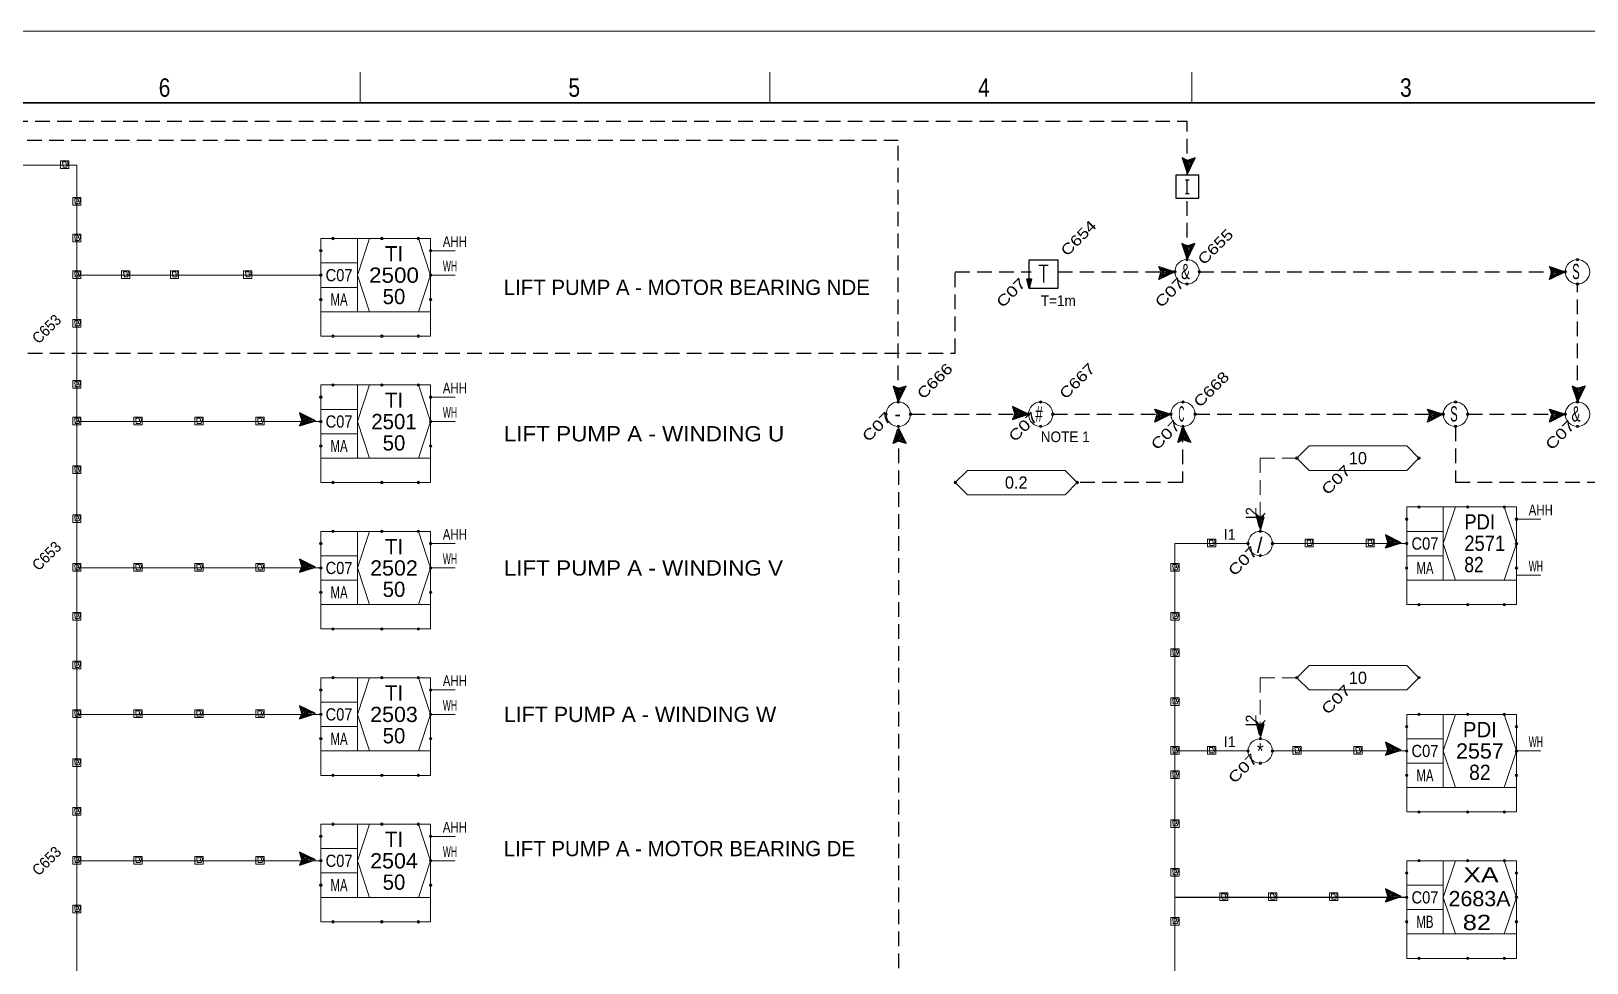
# Model space of a CAD drawing. Header units: millimetres. Extents: x 0 to 841, y 0 to 594.
# Drawn here: x 432.5 to 687.5, y 441.3 to 594 of the extents above; entities that cross this region are included whole.
import ezdxf
from ezdxf.enums import TextEntityAlignment as Align

# ---------------------------------------------------------------- set-up
doc = ezdxf.new("R2010")
doc.units = ezdxf.units.MM
doc.header["$LTSCALE"] = 0.8
doc.header["$PDMODE"] = 32
doc.header["$PDSIZE"] = 0.4
doc.linetypes.add('LONG_DASHED', pattern=[7.5, 6, -1.5])
doc.linetypes.add('MEDIUM_DASHED', pattern=[4.5, 3, -1.5])
for name, color, linetype, lineweight in [('1', 7, 'Continuous', 13), ('12', 7, 'Continuous', 35), ('14', 7, 'MEDIUM_DASHED', 25), ('24', 7, 'Continuous', 25), ('46', 7, 'Continuous', 13), ('48', 7, 'Continuous', 13), ('50', 7, 'Continuous', 35), ('9', 7, 'Continuous', 13)]:
    doc.layers.add(name, color=color, linetype=linetype, lineweight=lineweight)
doc.layers.add('34', color=7, linetype='Continuous')
doc.layers.add('45', color=7, linetype='Continuous')

msp = doc.modelspace()

# ---------------------------------------------------------------- hatches: boundary and pattern name
at = {"layer": '24'}
msp.add_hatch(color=256, dxfattribs=at).paths.add_polyline_path([(596.1094, 551.8291), (595.7189, 553.3921), (596.4992, 553.3921)])

# ---------------------------------------------------------------- linework, layer by layer
at = {"layer": '1'}
for p, q in [((486.4551, 587.2614), (486.4551, 582.2276)), ((553.6134, 587.2614), (553.6134, 582.2276)), ((622.7764, 587.2614), (622.7764, 582.2276)), ((302, 572), (440, 572)), ((480, 554), (440, 554)), ((480, 530), (440, 530)), ((636, 510), (658, 510)), ((480, 506), (440, 506)), ((480, 482), (440, 482)), ((632, 476), (620, 476)), ((636, 476), (658, 476)), ((480, 458), (440, 458))]:
    msp.add_line(p, q, dxfattribs=at)
at = {"layer": '1', "lineweight": 25}
msp.add_line((658, 452), (620, 452), dxfattribs=at)
at = {"layer": '1', "lineweight": 35}
msp.add_lwpolyline([(829.263, 112.0142), (829.263, 582.2276), (10.3331, 582.2276), (10.3331, 10.3819)], dxfattribs=at)
at = {"layer": '1'}
for points in [[(437.9843, 572.0157), (438.2992, 572.0945), (438.2205, 572.5669), (437.6693, 572.5669), (437.748, 571.7008), (438.378, 571.7008), (438.6142, 572.3307), (438.378, 572.7244), (437.5118, 572.7244), (437.3543, 572.7244), (437.3543, 571.4646), (438.6929, 571.4646), (438.6929, 572.7244), (438.2205, 572.7244)], [(440, 572), (440, 440), (440, 284), (440, 140), (440, 120), (440, 46), (440, 20), (440, 16), (620, 16), (620, 116)], [(439.9843, 566.0157), (440.2992, 566.0945), (440.2205, 566.5669), (439.6693, 566.5669), (439.748, 565.7008), (440.378, 565.7008), (440.6142, 566.3307), (440.378, 566.7244), (439.5118, 566.7244), (439.3543, 566.7244), (439.3543, 565.4646), (440.6929, 565.4646), (440.6929, 566.7244), (440.2205, 566.7244)], [(439.9843, 560.0157), (440.2992, 560.0945), (440.2205, 560.5669), (439.6693, 560.5669), (439.748, 559.7008), (440.378, 559.7008), (440.6142, 560.3307), (440.378, 560.7244), (439.5118, 560.7244), (439.3543, 560.7244), (439.3543, 559.4646), (440.6929, 559.4646), (440.6929, 560.7244), (440.2205, 560.7244)], [(439.9843, 554.0157), (440.2992, 554.0945), (440.2205, 554.5669), (439.6693, 554.5669), (439.748, 553.7008), (440.378, 553.7008), (440.6142, 554.3307), (440.378, 554.7244), (439.5118, 554.7244), (439.3543, 554.7244), (439.3543, 553.4646), (440.6929, 553.4646), (440.6929, 554.7244), (440.2205, 554.7244)], [(447.9843, 554.0157), (448.2992, 554.0945), (448.2205, 554.5669), (447.6693, 554.5669), (447.748, 553.7008), (448.378, 553.7008), (448.6142, 554.3307), (448.378, 554.7244), (447.5118, 554.7244), (447.3543, 554.7244), (447.3543, 553.4646), (448.6929, 553.4646), (448.6929, 554.7244), (448.2205, 554.7244)], [(455.9843, 554.0157), (456.2992, 554.0945), (456.2205, 554.5669), (455.6693, 554.5669), (455.748, 553.7008), (456.378, 553.7008), (456.6142, 554.3307), (456.378, 554.7244), (455.5118, 554.7244), (455.3543, 554.7244), (455.3543, 553.4646), (456.6929, 553.4646), (456.6929, 554.7244), (456.2205, 554.7244)], [(467.9843, 554.0157), (468.2992, 554.0945), (468.2205, 554.5669), (467.6693, 554.5669), (467.748, 553.7008), (468.378, 553.7008), (468.6142, 554.3307), (468.378, 554.7244), (467.5118, 554.7244), (467.3543, 554.7244), (467.3543, 553.4646), (468.6929, 553.4646), (468.6929, 554.7244), (468.2205, 554.7244)], [(439.9843, 546.0157), (440.2992, 546.0945), (440.2205, 546.5669), (439.6693, 546.5669), (439.748, 545.7008), (440.378, 545.7008), (440.6142, 546.3307), (440.378, 546.7244), (439.5118, 546.7244), (439.3543, 546.7244), (439.3543, 545.4646), (440.6929, 545.4646), (440.6929, 546.7244), (440.2205, 546.7244)], [(439.9843, 536.0157), (440.2992, 536.0945), (440.2205, 536.5669), (439.6693, 536.5669), (439.748, 535.7008), (440.378, 535.7008), (440.6142, 536.3307), (440.378, 536.7244), (439.5118, 536.7244), (439.3543, 536.7244), (439.3543, 535.4646), (440.6929, 535.4646), (440.6929, 536.7244), (440.2205, 536.7244)], [(439.9843, 530.0157), (440.2992, 530.0945), (440.2205, 530.5669), (439.6693, 530.5669), (439.748, 529.7008), (440.378, 529.7008), (440.6142, 530.3307), (440.378, 530.7244), (439.5118, 530.7244), (439.3543, 530.7244), (439.3543, 529.4646), (440.6929, 529.4646), (440.6929, 530.7244), (440.2205, 530.7244)], [(449.9843, 530.0157), (450.2992, 530.0945), (450.2205, 530.5669), (449.6693, 530.5669), (449.748, 529.7008), (450.378, 529.7008), (450.6142, 530.3307), (450.378, 530.7244), (449.5118, 530.7244), (449.3543, 530.7244), (449.3543, 529.4646), (450.6929, 529.4646), (450.6929, 530.7244), (450.2205, 530.7244)], [(459.9843, 530.0157), (460.2992, 530.0945), (460.2205, 530.5669), (459.6693, 530.5669), (459.748, 529.7008), (460.378, 529.7008), (460.6142, 530.3307), (460.378, 530.7244), (459.5118, 530.7244), (459.3543, 530.7244), (459.3543, 529.4646), (460.6929, 529.4646), (460.6929, 530.7244), (460.2205, 530.7244)], [(469.9843, 530.0157), (470.2992, 530.0945), (470.2205, 530.5669), (469.6693, 530.5669), (469.748, 529.7008), (470.378, 529.7008), (470.6142, 530.3307), (470.378, 530.7244), (469.5118, 530.7244), (469.3543, 530.7244), (469.3543, 529.4646), (470.6929, 529.4646), (470.6929, 530.7244), (470.2205, 530.7244)], [(439.9843, 522.0157), (440.2992, 522.0945), (440.2205, 522.5669), (439.6693, 522.5669), (439.748, 521.7008), (440.378, 521.7008), (440.6142, 522.3307), (440.378, 522.7244), (439.5118, 522.7244), (439.3543, 522.7244), (439.3543, 521.4646), (440.6929, 521.4646), (440.6929, 522.7244), (440.2205, 522.7244)], [(439.9843, 514.0157), (440.2992, 514.0945), (440.2205, 514.5669), (439.6693, 514.5669), (439.748, 513.7008), (440.378, 513.7008), (440.6142, 514.3307), (440.378, 514.7244), (439.5118, 514.7244), (439.3543, 514.7244), (439.3543, 513.4646), (440.6929, 513.4646), (440.6929, 514.7244), (440.2205, 514.7244)], [(625.9843, 510.0157), (626.2992, 510.0945), (626.2205, 510.5669), (625.6693, 510.5669), (625.748, 509.7008), (626.378, 509.7008), (626.6142, 510.3307), (626.378, 510.7244), (625.5118, 510.7244), (625.3543, 510.7244), (625.3543, 509.4646), (626.6929, 509.4646), (626.6929, 510.7244), (626.2205, 510.7244)], [(641.9843, 510.0157), (642.2992, 510.0945), (642.2205, 510.5669), (641.6693, 510.5669), (641.748, 509.7008), (642.378, 509.7008), (642.6142, 510.3307), (642.378, 510.7244), (641.5118, 510.7244), (641.3543, 510.7244), (641.3543, 509.4646), (642.6929, 509.4646), (642.6929, 510.7244), (642.2205, 510.7244)], [(651.9843, 510.0157), (652.2992, 510.0945), (652.2205, 510.5669), (651.6693, 510.5669), (651.748, 509.7008), (652.378, 509.7008), (652.6142, 510.3307), (652.378, 510.7244), (651.5118, 510.7244), (651.3543, 510.7244), (651.3543, 509.4646), (652.6929, 509.4646), (652.6929, 510.7244), (652.2205, 510.7244)], [(620, 116), (620, 244), (620, 510), (632, 510)], [(620, 116), (620, 244), (620, 510), (632, 510)], [(439.9843, 506.0157), (440.2992, 506.0945), (440.2205, 506.5669), (439.6693, 506.5669), (439.748, 505.7008), (440.378, 505.7008), (440.6142, 506.3307), (440.378, 506.7244), (439.5118, 506.7244), (439.3543, 506.7244), (439.3543, 505.4646), (440.6929, 505.4646), (440.6929, 506.7244), (440.2205, 506.7244)], [(449.9843, 506.0157), (450.2992, 506.0945), (450.2205, 506.5669), (449.6693, 506.5669), (449.748, 505.7008), (450.378, 505.7008), (450.6142, 506.3307), (450.378, 506.7244), (449.5118, 506.7244), (449.3543, 506.7244), (449.3543, 505.4646), (450.6929, 505.4646), (450.6929, 506.7244), (450.2205, 506.7244)], [(459.9843, 506.0157), (460.2992, 506.0945), (460.2205, 506.5669), (459.6693, 506.5669), (459.748, 505.7008), (460.378, 505.7008), (460.6142, 506.3307), (460.378, 506.7244), (459.5118, 506.7244), (459.3543, 506.7244), (459.3543, 505.4646), (460.6929, 505.4646), (460.6929, 506.7244), (460.2205, 506.7244)], [(469.9843, 506.0157), (470.2992, 506.0945), (470.2205, 506.5669), (469.6693, 506.5669), (469.748, 505.7008), (470.378, 505.7008), (470.6142, 506.3307), (470.378, 506.7244), (469.5118, 506.7244), (469.3543, 506.7244), (469.3543, 505.4646), (470.6929, 505.4646), (470.6929, 506.7244), (470.2205, 506.7244)], [(619.9843, 506.0157), (620.2992, 506.0945), (620.2205, 506.5669), (619.6693, 506.5669), (619.748, 505.7008), (620.378, 505.7008), (620.6142, 506.3307), (620.378, 506.7244), (619.5118, 506.7244), (619.3543, 506.7244), (619.3543, 505.4646), (620.6929, 505.4646), (620.6929, 506.7244), (620.2205, 506.7244)], [(439.9843, 498.0157), (440.2992, 498.0945), (440.2205, 498.5669), (439.6693, 498.5669), (439.748, 497.7008), (440.378, 497.7008), (440.6142, 498.3307), (440.378, 498.7244), (439.5118, 498.7244), (439.3543, 498.7244), (439.3543, 497.4646), (440.6929, 497.4646), (440.6929, 498.7244), (440.2205, 498.7244)], [(619.9843, 498.0157), (620.2992, 498.0945), (620.2205, 498.5669), (619.6693, 498.5669), (619.748, 497.7008), (620.378, 497.7008), (620.6142, 498.3307), (620.378, 498.7244), (619.5118, 498.7244), (619.3543, 498.7244), (619.3543, 497.4646), (620.6929, 497.4646), (620.6929, 498.7244), (620.2205, 498.7244)], [(619.9843, 492.0157), (620.2992, 492.0945), (620.2205, 492.5669), (619.6693, 492.5669), (619.748, 491.7008), (620.378, 491.7008), (620.6142, 492.3307), (620.378, 492.7244), (619.5118, 492.7244), (619.3543, 492.7244), (619.3543, 491.4646), (620.6929, 491.4646), (620.6929, 492.7244), (620.2205, 492.7244)], [(439.9843, 490.0157), (440.2992, 490.0945), (440.2205, 490.5669), (439.6693, 490.5669), (439.748, 489.7008), (440.378, 489.7008), (440.6142, 490.3307), (440.378, 490.7244), (439.5118, 490.7244), (439.3543, 490.7244), (439.3543, 489.4646), (440.6929, 489.4646), (440.6929, 490.7244), (440.2205, 490.7244)], [(619.9843, 484.0157), (620.2992, 484.0945), (620.2205, 484.5669), (619.6693, 484.5669), (619.748, 483.7008), (620.378, 483.7008), (620.6142, 484.3307), (620.378, 484.7244), (619.5118, 484.7244), (619.3543, 484.7244), (619.3543, 483.4646), (620.6929, 483.4646), (620.6929, 484.7244), (620.2205, 484.7244)], [(439.9843, 482.0157), (440.2992, 482.0945), (440.2205, 482.5669), (439.6693, 482.5669), (439.748, 481.7008), (440.378, 481.7008), (440.6142, 482.3307), (440.378, 482.7244), (439.5118, 482.7244), (439.3543, 482.7244), (439.3543, 481.4646), (440.6929, 481.4646), (440.6929, 482.7244), (440.2205, 482.7244)], [(449.9843, 482.0157), (450.2992, 482.0945), (450.2205, 482.5669), (449.6693, 482.5669), (449.748, 481.7008), (450.378, 481.7008), (450.6142, 482.3307), (450.378, 482.7244), (449.5118, 482.7244), (449.3543, 482.7244), (449.3543, 481.4646), (450.6929, 481.4646), (450.6929, 482.7244), (450.2205, 482.7244)], [(459.9843, 482.0157), (460.2992, 482.0945), (460.2205, 482.5669), (459.6693, 482.5669), (459.748, 481.7008), (460.378, 481.7008), (460.6142, 482.3307), (460.378, 482.7244), (459.5118, 482.7244), (459.3543, 482.7244), (459.3543, 481.4646), (460.6929, 481.4646), (460.6929, 482.7244), (460.2205, 482.7244)], [(469.9843, 482.0157), (470.2992, 482.0945), (470.2205, 482.5669), (469.6693, 482.5669), (469.748, 481.7008), (470.378, 481.7008), (470.6142, 482.3307), (470.378, 482.7244), (469.5118, 482.7244), (469.3543, 482.7244), (469.3543, 481.4646), (470.6929, 481.4646), (470.6929, 482.7244), (470.2205, 482.7244)], [(439.9843, 474.0157), (440.2992, 474.0945), (440.2205, 474.5669), (439.6693, 474.5669), (439.748, 473.7008), (440.378, 473.7008), (440.6142, 474.3307), (440.378, 474.7244), (439.5118, 474.7244), (439.3543, 474.7244), (439.3543, 473.4646), (440.6929, 473.4646), (440.6929, 474.7244), (440.2205, 474.7244)], [(619.9843, 476.0157), (620.2992, 476.0945), (620.2205, 476.5669), (619.6693, 476.5669), (619.748, 475.7008), (620.378, 475.7008), (620.6142, 476.3307), (620.378, 476.7244), (619.5118, 476.7244), (619.3543, 476.7244), (619.3543, 475.4646), (620.6929, 475.4646), (620.6929, 476.7244), (620.2205, 476.7244)], [(625.9843, 476.0157), (626.2992, 476.0945), (626.2205, 476.5669), (625.6693, 476.5669), (625.748, 475.7008), (626.378, 475.7008), (626.6142, 476.3307), (626.378, 476.7244), (625.5118, 476.7244), (625.3543, 476.7244), (625.3543, 475.4646), (626.6929, 475.4646), (626.6929, 476.7244), (626.2205, 476.7244)], [(639.9843, 476.0157), (640.2992, 476.0945), (640.2205, 476.5669), (639.6693, 476.5669), (639.748, 475.7008), (640.378, 475.7008), (640.6142, 476.3307), (640.378, 476.7244), (639.5118, 476.7244), (639.3543, 476.7244), (639.3543, 475.4646), (640.6929, 475.4646), (640.6929, 476.7244), (640.2205, 476.7244)], [(649.9843, 476.0157), (650.2992, 476.0945), (650.2205, 476.5669), (649.6693, 476.5669), (649.748, 475.7008), (650.378, 475.7008), (650.6142, 476.3307), (650.378, 476.7244), (649.5118, 476.7244), (649.3543, 476.7244), (649.3543, 475.4646), (650.6929, 475.4646), (650.6929, 476.7244), (650.2205, 476.7244)], [(619.9843, 472.0157), (620.2992, 472.0945), (620.2205, 472.5669), (619.6693, 472.5669), (619.748, 471.7008), (620.378, 471.7008), (620.6142, 472.3307), (620.378, 472.7244), (619.5118, 472.7244), (619.3543, 472.7244), (619.3543, 471.4646), (620.6929, 471.4646), (620.6929, 472.7244), (620.2205, 472.7244)], [(439.9843, 466.0157), (440.2992, 466.0945), (440.2205, 466.5669), (439.6693, 466.5669), (439.748, 465.7008), (440.378, 465.7008), (440.6142, 466.3307), (440.378, 466.7244), (439.5118, 466.7244), (439.3543, 466.7244), (439.3543, 465.4646), (440.6929, 465.4646), (440.6929, 466.7244), (440.2205, 466.7244)], [(619.9843, 464.0157), (620.2992, 464.0945), (620.2205, 464.5669), (619.6693, 464.5669), (619.748, 463.7008), (620.378, 463.7008), (620.6142, 464.3307), (620.378, 464.7244), (619.5118, 464.7244), (619.3543, 464.7244), (619.3543, 463.4646), (620.6929, 463.4646), (620.6929, 464.7244), (620.2205, 464.7244)], [(439.9843, 458.0157), (440.2992, 458.0945), (440.2205, 458.5669), (439.6693, 458.5669), (439.748, 457.7008), (440.378, 457.7008), (440.6142, 458.3307), (440.378, 458.7244), (439.5118, 458.7244), (439.3543, 458.7244), (439.3543, 457.4646), (440.6929, 457.4646), (440.6929, 458.7244), (440.2205, 458.7244)], [(449.9843, 458.0157), (450.2992, 458.0945), (450.2205, 458.5669), (449.6693, 458.5669), (449.748, 457.7008), (450.378, 457.7008), (450.6142, 458.3307), (450.378, 458.7244), (449.5118, 458.7244), (449.3543, 458.7244), (449.3543, 457.4646), (450.6929, 457.4646), (450.6929, 458.7244), (450.2205, 458.7244)], [(459.9843, 458.0157), (460.2992, 458.0945), (460.2205, 458.5669), (459.6693, 458.5669), (459.748, 457.7008), (460.378, 457.7008), (460.6142, 458.3307), (460.378, 458.7244), (459.5118, 458.7244), (459.3543, 458.7244), (459.3543, 457.4646), (460.6929, 457.4646), (460.6929, 458.7244), (460.2205, 458.7244)], [(469.9843, 458.0157), (470.2992, 458.0945), (470.2205, 458.5669), (469.6693, 458.5669), (469.748, 457.7008), (470.378, 457.7008), (470.6142, 458.3307), (470.378, 458.7244), (469.5118, 458.7244), (469.3543, 458.7244), (469.3543, 457.4646), (470.6929, 457.4646), (470.6929, 458.7244), (470.2205, 458.7244)], [(619.9843, 456.0157), (620.2992, 456.0945), (620.2205, 456.5669), (619.6693, 456.5669), (619.748, 455.7008), (620.378, 455.7008), (620.6142, 456.3307), (620.378, 456.7244), (619.5118, 456.7244), (619.3543, 456.7244), (619.3543, 455.4646), (620.6929, 455.4646), (620.6929, 456.7244), (620.2205, 456.7244)], [(627.9843, 452.0157), (628.2992, 452.0945), (628.2205, 452.5669), (627.6693, 452.5669), (627.748, 451.7008), (628.378, 451.7008), (628.6142, 452.3307), (628.378, 452.7244), (627.5118, 452.7244), (627.3543, 452.7244), (627.3543, 451.4646), (628.6929, 451.4646), (628.6929, 452.7244), (628.2205, 452.7244)], [(635.9843, 452.0157), (636.2992, 452.0945), (636.2205, 452.5669), (635.6693, 452.5669), (635.748, 451.7008), (636.378, 451.7008), (636.6142, 452.3307), (636.378, 452.7244), (635.5118, 452.7244), (635.3543, 452.7244), (635.3543, 451.4646), (636.6929, 451.4646), (636.6929, 452.7244), (636.2205, 452.7244)], [(645.9843, 452.0157), (646.2992, 452.0945), (646.2205, 452.5669), (645.6693, 452.5669), (645.748, 451.7008), (646.378, 451.7008), (646.6142, 452.3307), (646.378, 452.7244), (645.5118, 452.7244), (645.3543, 452.7244), (645.3543, 451.4646), (646.6929, 451.4646), (646.6929, 452.7244), (646.2205, 452.7244)], [(439.9843, 450.0157), (440.2992, 450.0945), (440.2205, 450.5669), (439.6693, 450.5669), (439.748, 449.7008), (440.378, 449.7008), (440.6142, 450.3307), (440.378, 450.7244), (439.5118, 450.7244), (439.3543, 450.7244), (439.3543, 449.4646), (440.6929, 449.4646), (440.6929, 450.7244), (440.2205, 450.7244)], [(619.9843, 448.0157), (620.2992, 448.0945), (620.2205, 448.5669), (619.6693, 448.5669), (619.748, 447.7008), (620.378, 447.7008), (620.6142, 448.3307), (620.378, 448.7244), (619.5118, 448.7244), (619.3543, 448.7244), (619.3543, 447.4646), (620.6929, 447.4646), (620.6929, 448.7244), (620.2205, 448.7244)]]:
    msp.add_lwpolyline(points, dxfattribs=at)
at = {"layer": '1', "linetype": 'LONG_DASHED', "lineweight": 25}
for points in [[(622.063, 570.5921), (623.3386, 573.2063), (622.0787, 572.8126), (621.2126, 573.2063), (622, 570.7654), (623.0236, 572.9701), (622.0787, 572.5764), (621.4488, 572.9701), (622, 571.2378), (622.7087, 572.6551), (622.1575, 572.3402), (621.685, 572.6551), (622, 571.8677), (622.0787, 571.7102), (622.315, 572.1827), (622.1575, 572.1827), (622.0787, 572.0252), (621.9213, 572.2614)], [(622, 556.5472), (623.2756, 559.1614), (622.0157, 558.7677), (621.1496, 559.1614), (621.937, 556.7205), (622.9606, 558.9252), (622.0157, 558.5315), (621.3858, 558.9252), (621.937, 557.1929), (622.6457, 558.6102), (622.0945, 558.2953), (621.622, 558.6102), (621.937, 557.8228), (622.0157, 557.6654), (622.252, 558.1378), (622.0945, 558.1378), (622.0157, 557.9803), (621.8583, 558.2165)], [(620, 554.5472), (617.3858, 553.2717), (617.7795, 554.5315), (617.3858, 555.3976), (619.8268, 554.6102), (617.622, 553.5866), (618.0157, 554.5315), (617.622, 555.1614), (619.3543, 554.6102), (617.937, 553.9016), (618.252, 554.4528), (617.937, 554.9252), (618.7244, 554.6102), (618.8819, 554.5315), (618.4094, 554.2953), (618.4094, 554.4528), (618.5669, 554.5315), (618.3307, 554.689)], [(684, 554.5472), (681.3858, 553.2717), (681.7795, 554.5315), (681.3858, 555.3976), (683.8268, 554.6102), (681.622, 553.5866), (682.0157, 554.5315), (681.622, 555.1614), (683.3543, 554.6102), (681.937, 553.9016), (682.252, 554.4528), (681.937, 554.9252), (682.7244, 554.6102), (682.8819, 554.5315), (682.4094, 554.2953), (682.4094, 554.4528), (682.5669, 554.5315), (682.3307, 554.689)], [(574.6669, 533.2008), (575.9425, 535.815), (574.6827, 535.4213), (573.8165, 535.815), (574.6039, 533.374), (575.6276, 535.5787), (574.6827, 535.185), (574.0528, 535.5787), (574.6039, 533.8465), (575.3126, 535.2638), (574.7614, 534.9488), (574.289, 535.2638), (574.6039, 534.4764), (574.6827, 534.3189), (574.9189, 534.7913), (574.7614, 534.7913), (574.6827, 534.6339), (574.5252, 534.8701)], [(686, 533.2008), (687.2756, 535.815), (686.0157, 535.4213), (685.1496, 535.815), (685.937, 533.374), (686.9606, 535.5787), (686.0157, 535.185), (685.3858, 535.5787), (685.937, 533.8465), (686.6457, 535.2638), (686.0945, 534.9488), (685.622, 535.2638), (685.937, 534.4764), (686.0157, 534.3189), (686.252, 534.7913), (686.0945, 534.7913), (686.0157, 534.6339), (685.8583, 534.8701)], [(479.1181, 530.1417), (476.5039, 531.4173), (476.8976, 530.1575), (476.5039, 529.2913), (478.9449, 530.0787), (476.7402, 531.1024), (477.1339, 530.1575), (476.7402, 529.5276), (478.4724, 530.0787), (477.0551, 530.7874), (477.3701, 530.2362), (477.0551, 529.7638), (477.8425, 530.0787), (478, 530.1575), (477.5276, 530.3937), (477.5276, 530.2362), (477.685, 530.1575), (477.4488, 530)], [(596, 531.2008), (593.3858, 532.4764), (593.7795, 531.2165), (593.3858, 530.3504), (595.8268, 531.1378), (593.622, 532.1614), (594.0157, 531.2165), (593.622, 530.5866), (595.3543, 531.1378), (593.937, 531.8465), (594.252, 531.2953), (593.937, 530.8228), (594.7244, 531.1378), (594.8819, 531.2165), (594.4094, 531.4528), (594.4094, 531.2953), (594.5669, 531.2165), (594.3307, 531.0591)], [(619.3331, 531.2008), (616.7189, 529.9252), (617.1126, 531.185), (616.7189, 532.0512), (619.1598, 531.2638), (616.9551, 530.2402), (617.3488, 531.185), (616.9551, 531.815), (618.6874, 531.2638), (617.2701, 530.5551), (617.585, 531.1063), (617.2701, 531.5787), (618.0575, 531.2638), (618.215, 531.185), (617.7425, 530.9488), (617.7425, 531.1063), (617.9, 531.185), (617.6638, 531.3425)], [(664, 531.2008), (661.3858, 529.9252), (661.7795, 531.185), (661.3858, 532.0512), (663.8268, 531.2638), (661.622, 530.2402), (662.0157, 531.185), (661.622, 531.815), (663.3543, 531.2638), (661.937, 530.5551), (662.252, 531.1063), (661.937, 531.5787), (662.7244, 531.2638), (662.8819, 531.185), (662.4094, 530.9488), (662.4094, 531.1063), (662.5669, 531.185), (662.3307, 531.3425)], [(684, 531.2008), (681.3858, 529.9252), (681.7795, 531.185), (681.3858, 532.0512), (683.8268, 531.2638), (681.622, 530.2402), (682.0157, 531.185), (681.622, 531.815), (683.3543, 531.2638), (681.937, 530.5551), (682.252, 531.1063), (681.937, 531.5787), (682.7244, 531.2638), (682.8819, 531.185), (682.4094, 530.9488), (682.4094, 531.1063), (682.5669, 531.185), (682.3307, 531.3425)], [(574.6669, 529.0031), (575.9425, 526.389), (574.6827, 526.7827), (573.8165, 526.389), (574.6039, 528.8299), (575.6276, 526.6252), (574.6827, 527.0189), (574.0528, 526.6252), (574.6039, 528.3575), (575.3126, 526.9402), (574.7614, 527.2551), (574.289, 526.9402), (574.6039, 527.7276), (574.6827, 527.885), (574.9189, 527.4126), (574.7614, 527.4126), (574.6827, 527.5701), (574.5252, 527.3339)], [(621.3331, 529.2008), (622.6087, 526.5866), (621.3488, 526.9803), (620.4827, 526.5866), (621.2701, 529.0276), (622.2937, 526.8228), (621.3488, 527.2165), (620.7189, 526.8228), (621.2701, 528.5551), (621.9787, 527.1378), (621.4276, 527.4528), (620.9551, 527.1378), (621.2701, 527.9252), (621.3488, 528.0827), (621.585, 527.6102), (621.4276, 527.6102), (621.3488, 527.7677), (621.1913, 527.5315)], [(657.1181, 510.1417), (654.5039, 511.4173), (654.8976, 510.1575), (654.5039, 509.2913), (656.9449, 510.0787), (654.7402, 511.1024), (655.1339, 510.1575), (654.7402, 509.5276), (656.4724, 510.0787), (655.0551, 510.7874), (655.3701, 510.2362), (655.0551, 509.7638), (655.8425, 510.0787), (656, 510.1575), (655.5276, 510.3937), (655.5276, 510.2362), (655.685, 510.1575), (655.4488, 510)], [(479.1181, 506.1417), (476.5039, 507.4173), (476.8976, 506.1575), (476.5039, 505.2913), (478.9449, 506.0787), (476.7402, 507.1024), (477.1339, 506.1575), (476.7402, 505.5276), (478.4724, 506.0787), (477.0551, 506.7874), (477.3701, 506.2362), (477.0551, 505.7638), (477.8425, 506.0787), (478, 506.1575), (477.5276, 506.3937), (477.5276, 506.2362), (477.685, 506.1575), (477.4488, 506)], [(479.1181, 482.1417), (476.5039, 483.4173), (476.8976, 482.1575), (476.5039, 481.2913), (478.9449, 482.0787), (476.7402, 483.1024), (477.1339, 482.1575), (476.7402, 481.5276), (478.4724, 482.0787), (477.0551, 482.7874), (477.3701, 482.2362), (477.0551, 481.7638), (477.8425, 482.0787), (478, 482.1575), (477.5276, 482.3937), (477.5276, 482.2362), (477.685, 482.1575), (477.4488, 482)], [(657.1181, 476.1417), (654.5039, 477.4173), (654.8976, 476.1575), (654.5039, 475.2913), (656.9449, 476.0787), (654.7402, 477.1024), (655.1339, 476.1575), (654.7402, 475.5276), (656.4724, 476.0787), (655.0551, 476.7874), (655.3701, 476.2362), (655.0551, 475.7638), (655.8425, 476.0787), (656, 476.1575), (655.5276, 476.3937), (655.5276, 476.2362), (655.685, 476.1575), (655.4488, 476)], [(479.1181, 458.1417), (476.5039, 459.4173), (476.8976, 458.1575), (476.5039, 457.2913), (478.9449, 458.0787), (476.7402, 459.1024), (477.1339, 458.1575), (476.7402, 457.5276), (478.4724, 458.0787), (477.0551, 458.7874), (477.3701, 458.2362), (477.0551, 457.7638), (477.8425, 458.0787), (478, 458.1575), (477.5276, 458.3937), (477.5276, 458.2362), (477.685, 458.1575), (477.4488, 458)], [(657.1181, 452.1417), (654.5039, 453.4173), (654.8976, 452.1575), (654.5039, 451.2913), (656.9449, 452.0787), (654.7402, 453.1024), (655.1339, 452.1575), (654.7402, 451.5276), (656.4724, 452.0787), (655.0551, 452.7874), (655.3701, 452.2362), (655.0551, 451.7638), (655.8425, 452.0787), (656, 452.1575), (655.5276, 452.3937), (655.5276, 452.2362), (655.685, 452.1575), (655.4488, 452)]]:
    msp.add_lwpolyline(points, dxfattribs=at)
at = {"layer": '12', "lineweight": 13}
msp.add_lwpolyline([(0, 594), (841, 594), (841, 0), (0, 0)], close=True, dxfattribs=at)
at = {"layer": '14'}
for p, q in [((120, 579.2378), (622, 579.2378)), ((622, 570.3638), (622, 579.2378)), ((622, 556.5472), (622, 566.6142)), ((600.7976, 554.5472), (620, 554.5472)), ((624, 554.5472), (684, 554.5472)), ((686, 533.2008), (686, 552.5472)), ((432, 541.2008), (584, 541.2008)), ((576.6669, 531.2008), (596, 531.2008)), ((600, 531.2008), (619.3331, 531.2008)), ((623.3331, 531.2008), (664, 531.2008)), ((668, 531.2008), (684, 531.2008)), ((574.6803, 529.2008), (574.6803, 404)), ((666, 529.2008), (666, 520))]:
    msp.add_line(p, q, dxfattribs=at)
for points in [[(574.6669, 533.2008), (574.6669, 576.0598), (126, 576.0598)], [(584, 541.2008), (584, 554.5472), (596.4622, 554.5472)], [(621.2701, 529.0276), (621.2701, 520), (604, 520)], [(768, 510.5472), (744, 510.5472), (744, 520), (666, 520)]]:
    msp.add_lwpolyline(points, dxfattribs=at)
at = {"layer": '24'}
for p, q in [((621.7354, 569.5976), (622.3244, 569.5976)), ((622.0299, 567.3472), (622.0299, 569.5976)), ((622.3244, 567.3472), (621.7354, 567.3472)), ((599.2276, 555.5787), (597.678, 555.5787)), ((598.452, 555.5787), (598.452, 552.7677))]:
    msp.add_line(p, q, dxfattribs=at)
for points in [[(620.1528, 566.6142), (623.9039, 566.6142), (623.9039, 570.3638), (620.1528, 570.3638)], [(600.7976, 551.8291), (596.1094, 551.8291), (596.1094, 556.5165), (600.7976, 556.5165)], [(596.1094, 551.8291), (595.7189, 553.3921), (596.4992, 553.3921)]]:
    msp.add_lwpolyline(points, close=True, dxfattribs=at)
at = {"layer": '46'}
for p, q in [((498, 558), (502, 558)), ((498, 554), (502, 554)), ((498, 534), (502, 534)), ((498, 530), (502, 530)), ((676, 514), (680, 514)), ((498, 510), (502, 510)), ((498, 506), (502, 506)), ((676, 504.7992), (680, 504.7992)), ((498, 486), (502, 486)), ((498, 482), (502, 482)), ((676, 476), (680, 476)), ((498, 462), (502, 462)), ((498, 458), (502, 458))]:
    msp.add_line(p, q, dxfattribs=at)
at = {"layer": '46', "linetype": 'MEDIUM_DASHED'}
for points in [[(640, 524), (634, 524), (634, 512), (634.8, 515), (634, 514.2), (633.2, 515), (634, 512)], [(640, 488), (634, 488), (634, 478), (634.8, 481), (634, 480.2), (633.2, 481), (634, 478)]]:
    msp.add_lwpolyline(points, dxfattribs=at)
for points in [[(634, 512.4), (634.6, 514.6), (634, 514), (633.4, 514.6)], [(634, 512.8), (634.4, 514.2), (634, 513.8), (633.6, 514.2)], [(634, 513.2), (634.2, 513.8), (634, 513.6), (633.8, 513.8)], [(634, 478.4), (634.6, 480.6), (634, 480), (633.4, 480.6)], [(634, 478.8), (634.4, 480.2), (634, 479.8), (633.6, 480.2)], [(634, 479.2), (634.2, 479.8), (634, 479.6), (633.8, 479.8)]]:
    msp.add_lwpolyline(points, close=True, dxfattribs=at)
at = {"layer": '48'}
for p, q in [((486, 560), (486, 548)), ((486, 556), (480, 556)), ((486, 552), (480, 552)), ((486, 536), (486, 524)), ((486, 532), (480, 532)), ((486, 528), (480, 528)), ((664, 516), (664, 504)), ((486, 512), (486, 500)), ((664, 512), (658, 512)), ((486, 508), (480, 508)), ((664, 508), (658, 508)), ((486, 504), (480, 504)), ((486, 488), (486, 476)), ((486, 484), (480, 484)), ((664, 482), (664, 470)), ((486, 480), (480, 480)), ((664, 478), (658, 478)), ((664, 474), (658, 474)), ((486, 464), (486, 452)), ((486, 460), (480, 460)), ((664, 458), (664, 446)), ((486, 456), (480, 456)), ((664, 454), (658, 454)), ((664, 450), (658, 450))]:
    msp.add_line(p, q, dxfattribs=at)
for points in [[(480, 560), (498, 560), (498, 548), (480, 548)], [(480, 536), (498, 536), (498, 524), (480, 524)], [(640, 524), (642, 526), (658, 526), (660, 524), (658, 522), (642, 522)], [(584, 520), (586, 522), (602, 522), (604, 520), (602, 518), (586, 518)], [(658, 516), (676, 516), (676, 504), (658, 504)], [(480, 512), (498, 512), (498, 500), (480, 500)], [(640, 488), (642, 490), (658, 490), (660, 488), (658, 486), (642, 486)], [(480, 488), (498, 488), (498, 476), (480, 476)], [(658, 482), (676, 482), (676, 470), (658, 470)], [(480, 464), (498, 464), (498, 452), (480, 452)], [(658, 458), (676, 458), (676, 446), (658, 446)]]:
    msp.add_lwpolyline(points, close=True, dxfattribs=at)
for points in [[(488, 560), (486, 554), (488, 548)], [(496, 548), (498, 554), (496, 560)], [(480, 548), (480, 544), (498, 544), (498, 548)], [(488, 536), (486, 530), (488, 524)], [(496, 524), (498, 530), (496, 536)], [(480, 524), (480, 520), (498, 520), (498, 524)], [(666, 516), (664, 510), (666, 504)], [(674, 504), (676, 510), (674, 516)], [(488, 512), (486, 506), (488, 500)], [(496, 500), (498, 506), (496, 512)], [(658, 504), (658, 500), (676, 500), (676, 504)], [(480, 500), (480, 496), (498, 496), (498, 500)], [(488, 488), (486, 482), (488, 476)], [(496, 476), (498, 482), (496, 488)], [(666, 482), (664, 476), (666, 470)], [(674, 470), (676, 476), (674, 482)], [(480, 476), (480, 472), (498, 472), (498, 476)], [(658, 470), (658, 466), (676, 466), (676, 470)], [(488, 464), (486, 458), (488, 452)], [(496, 452), (498, 458), (496, 464)], [(666, 458), (664, 452), (666, 446)], [(674, 446), (676, 452), (674, 458)], [(480, 452), (480, 448), (498, 448), (498, 452)], [(658, 446), (658, 442), (676, 442), (676, 446)]]:
    msp.add_lwpolyline(points, dxfattribs=at)
for centre in [(622, 554.5474), (686, 554.5474), (574.6673, 531.2009), (598, 531.2009), (621.3327, 531.2011), (666, 531.2011), (686, 531.2011), (634, 510), (634, 476)]:
    msp.add_circle(centre, 2, dxfattribs=at)
for p in [(482, 560), (490, 560), (496, 560), (480, 558), (498, 558), (622, 556.5472), (686, 556.5472), (480, 554), (498, 554), (620, 554.5472), (624, 554.5472), (684, 554.5472), (622, 552.5472), (686, 552.5472), (480, 550), (498, 550), (482, 544), (490, 544), (496, 544), (482, 536), (490, 536), (496, 536), (480, 534), (498, 534), (574.6669, 533.2008), (598, 533.2008), (621.3331, 533.2008), (666, 533.2008), (686, 533.2008), (572.6669, 531.2008), (576.6669, 531.2008), (596, 531.2008), (600, 531.2008), (619.3331, 531.2008), (623.3331, 531.2008), (664, 531.2008), (668, 531.2008), (684, 531.2008), (480, 530), (498, 530), (574.6669, 529.2008), (598, 529.2008), (621.3331, 529.2008), (666, 529.2008), (686, 529.2008), (480, 526), (498, 526), (640, 524), (660, 524), (482, 520), (490, 520), (496, 520), (584, 520), (604, 520), (660, 516), (668, 516), (674, 516), (658, 514), (676, 514), (480, 510), (482, 512), (490, 512), (496, 512), (498, 510), (632, 510), (634, 512), (636, 510), (658, 510), (676, 510), (634, 508), (480, 506), (498, 506), (658, 506), (676, 506), (480, 502), (498, 502), (660, 500), (668, 500), (674, 500), (482, 496), (490, 496), (496, 496), (482, 488), (490, 488), (496, 488), (640, 488), (660, 488), (480, 486), (498, 486), (480, 482), (498, 482), (660, 482), (668, 482), (674, 482), (658, 480), (676, 480), (480, 478), (498, 478), (634, 478), (632, 476), (636, 476), (658, 476), (676, 476), (482, 472), (490, 472), (496, 472), (634, 474), (658, 472), (676, 472), (482, 464), (490, 464), (496, 464), (660, 466), (668, 466), (674, 466), (480, 462), (498, 462), (480, 458), (498, 458), (660, 458), (668, 458), (674, 458), (480, 454), (498, 454), (658, 456), (676, 456), (658, 452), (676, 452), (482, 448), (490, 448), (496, 448), (658, 448), (676, 448), (660, 442), (668, 442), (674, 442)]:
    msp.add_point(p, dxfattribs=at)
at = {"layer": '9'}
msp.add_lwpolyline([(0, 0), (841, 0), (841, 594), (0, 594)], close=True, dxfattribs=at)

# ---------------------------------------------------------------- texts
at = {"layer": '1'}
for s, height, width, p in [('6', 3.02, 0.85, (454.385, 583.2346)), ('5', 3.02, 0.85, (521.5433, 583.2346)), ('4', 3.02, 0.85, (588.7016, 583.2346)), ('3', 3.02, 0.85, (657.8646, 583.2346)), ('&', 2.5, 0.65, (621.748, 553.3512)), ('S', 2.5, 0.55, (685.748, 553.3504)), ('-', 2.5, 0.9, (574.5724, 530.0047)), ('#', 2.5, 0.65, (597.748, 530.0047)), ('C', 2.5, 0.4, (621.0811, 530.0047)), ('S', 2.5, 0.55, (665.748, 530.0039)), ('&', 2.5, 0.65, (685.748, 530.0039))]:
    msp.add_text(s, height=height, dxfattribs=dict(at, width=width)).set_placement(p, align=Align.CENTER)
for s, width, p in [('  XA', 1.3, (664.8622, 454.4472)), ('2683A', 1.05, (664.8622, 450.5465)), ('  82', 1.25, (664.8622, 446.6465))]:
    msp.add_text(s, height=2.5, dxfattribs=dict(at, width=width)).set_placement(p)
at = {"layer": '12'}
for s, p in [('LIFT PUMP A - MOTOR BEARING NDE', (510, 550.7496)), ('LIFT PUMP A - MOTOR BEARING DE', (510, 458.7496))]:
    msp.add_text(s, height=2.5, dxfattribs=at).set_placement(p)
for s, width, p in [('LIFT PUMP A - WINDING U', 1.1, (510, 526.7496)), ('PDI', 0.9, (667.4488, 512.3063)), ('2571', 0.9, (667.4488, 508.8055)), ('82', 0.85, (667.4488, 505.3055)), ('LIFT PUMP A - WINDING V', 1.1, (510, 504.7496)), ('LIFT PUMP A - WINDING W', 1.05, (510, 480.7496))]:
    msp.add_text(s, height=2.5, dxfattribs=dict(at, width=width)).set_placement(p)
msp.add_text('/', height=2.5, dxfattribs=at).set_placement((633.9024, 508.5102), align=Align.CENTER)
at = {"layer": '34', "width": 0.95}
for p in [(435.688, 544.5439), (435.688, 507.3431), (435.688, 457.3431)]:
    msp.add_text('C653', height=1.8, rotation=45, dxfattribs=at).set_placement(p, align=Align.CENTER)
at = {"layer": '45'}
for s, width, p in [('AHH', 0.8, (500, 558.6252)), ('WH', 0.6, (500, 554.6252)), ('T=1m', 0.95, (598.0157, 548.9378)), ('AHH', 0.8, (500, 534.6252)), ('WH', 0.6, (500, 530.6252)), ('NOTE 1', 0.95, (598.0157, 526.626)), ('AHH', 0.8, (678, 514.6252)), ('AHH', 0.8, (500, 510.6252)), ('WH', 0.6, (500, 506.6252)), ('WH', 0.6, (678, 505.4244)), ('AHH', 0.8, (500, 486.6252)), ('WH', 0.6, (500, 482.6252)), ('WH', 0.6, (678, 476.6252)), ('AHH', 0.8, (500, 462.6252)), ('WH', 0.6, (500, 458.6252))]:
    msp.add_text(s, height=1.75, dxfattribs=dict(at, width=width)).set_placement(p)
for p in [(633.3748, 514), (633.3748, 480)]:
    msp.add_text('I2', height=1.75, rotation=90, dxfattribs=at).set_placement(p)
for p in [(628.0157, 510.626), (628.0157, 476.626)]:
    msp.add_text('I1', height=1.75, dxfattribs=at).set_placement(p)
at = {"layer": '50'}
for s, width, p in [('C654', 1.25, (607.292, 561.9258)), ('C655', 1.25, (629.7345, 560.4975)), ('C07', 1.3, (595.7345, 552.4975)), ('C07', 1.3, (621.7345, 552.4975)), ('C666', 1.25, (583.7345, 538.4975)), ('C667', 1.25, (607.0684, 538.4983)), ('C668', 1.25, (629.0676, 537.151)), ('C07', 1.3, (573.7345, 530.4975)), ('C07', 1.3, (597.7345, 530.4975)), ('C07', 1.3, (621.0676, 529.151)), ('C07', 1.3, (685.7345, 529.151)), ('C07', 1.3, (649.0274, 521.7904)), ('C07', 1.3, (633.7345, 508.4975)), ('C07', 1.3, (649.0274, 485.7904)), ('C07', 1.3, (633.7345, 474.4975))]:
    msp.add_text(s, height=1.75, rotation=45, dxfattribs=dict(at, width=width)).set_placement(p, align=Align.RIGHT)
for s, height, p in [('TI', 2.5, (491.9996, 556.2496)), ('50', 2.5, (492, 549.2496)), ('TI', 2.5, (491.9996, 532.2496)), ('2501', 2.5, (492, 528.7496)), ('50', 2.5, (492, 525.2496)), ('10', 2, (650, 523)), ('0.2', 2, (593.9996, 519)), ('TI', 2.5, (491.9996, 508.2496)), ('50', 2.5, (492, 501.2496)), ('10', 2, (650, 487)), ('TI', 2.5, (491.9996, 484.2496)), ('50', 2.5, (492, 477.2496)), ('PDI', 2.5, (670, 478.2496)), ('TI', 2.5, (491.9996, 460.2496)), ('50', 2.5, (492, 453.2496))]:
    msp.add_text(s, height=height, dxfattribs=at).set_placement(p, align=Align.CENTER)
for s, height, width, p in [('C07', 2, 0.9, (483, 553)), ('2500', 2.5, 1.1, (492.0004, 552.7496)), ('MA', 2, 0.7, (482.9929, 549)), ('C07', 2, 0.9, (483, 529)), ('MA', 2, 0.7, (482.9929, 525)), ('C07', 2, 0.9, (661, 509)), ('C07', 2, 0.9, (483, 505)), ('2502', 2.5, 1.05, (492, 504.7496)), ('MA', 2, 0.7, (660.9929, 505)), ('MA', 2, 0.7, (482.9929, 501)), ('C07', 2, 0.9, (483, 481)), ('2503', 2.5, 1.05, (492, 480.7496)), ('MA', 2, 0.7, (482.9929, 477)), ('*', 2.5, 0.85, (634, 474.7496)), ('C07', 2, 0.9, (661, 475)), ('2557', 2.5, 1.05, (670, 474.7496)), ('MA', 2, 0.7, (660.9929, 471)), ('82', 2.5, 0.95, (669.9996, 471.2496)), ('2504', 2.5, 1.05, (492, 456.7496)), ('C07', 2, 0.9, (483, 457)), ('MA', 2, 0.7, (482.9929, 453)), ('C07', 2, 0.9, (661, 451)), ('MB', 2, 0.7, (660.9929, 447))]:
    msp.add_text(s, height=height, dxfattribs=dict(at, width=width)).set_placement(p, align=Align.CENTER)

doc.saveas('drawing.dxf')
